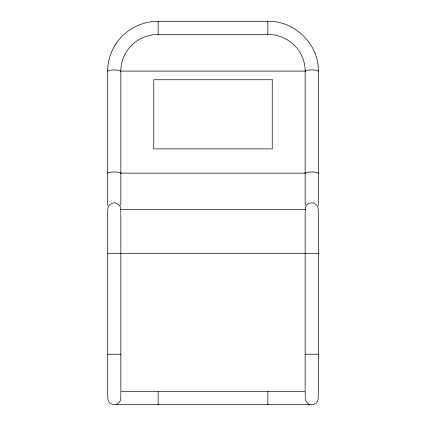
<?xml version="1.0" encoding="UTF-8"?>
<svg xmlns="http://www.w3.org/2000/svg" width="426" height="426" viewBox="0 0 426 426"><rect width="100%" height="100%" fill="white"/><g stroke="black" fill="none" stroke-linecap="round" stroke-linejoin="round"><path stroke-width="0.64" d="M114.653 45.886C110.116 53.463 107.671 62.271 107.671 71.105L107.671 205.46M115.899 43.905C124.999 29.884 141.464 21.193 158.142 21.3L267.858 21.3C294.574 20.597 318.93 44.256 318.328 71.105L318.328 205.46M114.557 46.04L115.989 43.756M127.56 50.108C123.748 55.183 120.675 63.602 120.84 71.105L120.84 205.46M127.922 49.586C133.855 41.54 143.131 36.125 153.025 34.81M153.589 34.746L158.142 34.463L267.858 34.463L272.411 34.746M120.239 71.105L305.762 71.105M120.239 173.142L305.762 173.142M120.239 209.406L305.762 209.406M107.671 253.294L318.328 253.294M107.671 354.23L120.84 354.23M305.16 354.23L318.328 354.23M121.41 391.537L304.59 391.537M116.602 404.7L309.398 404.7M272.975 34.81C282.869 36.125 292.145 41.54 298.078 49.586M298.44 50.108C302.252 55.183 305.325 63.602 305.16 71.105L305.16 205.46M318.328 211.754L318.328 395.77M305.16 212.489L305.16 395.035M267.858 21.3L267.858 34.463M267.858 391.537L267.858 404.7M158.142 21.3L158.142 34.463M158.142 391.537L158.142 404.7M120.84 212.489L120.84 395.035M107.671 211.754L107.671 395.77M107.927 211.216A6.582 6.582 0 0 1 114.578 202.829A6.582 6.582 0 0 1 120.377 211.828M120.377 395.695A6.582 6.582 0 0 1 114.578 404.695A6.582 6.582 0 0 1 107.927 396.308M318.073 396.308A6.582 6.582 0 0 1 311.422 404.695A6.582 6.582 0 0 1 305.623 395.695M305.623 211.828A6.582 6.582 0 0 1 311.422 202.829A6.582 6.582 0 0 1 318.073 211.216M305.623 173.563A6.582 1.145 0 0 1 311.422 171.998A6.582 1.145 0 0 1 318.073 173.457M305.415 71.419A6.582 1.145 0 0 1 311.747 69.96A6.582 1.145 0 0 1 318.073 71.419M107.927 71.419A6.582 1.145 0 0 1 114.253 69.96A6.582 1.145 0 0 1 120.585 71.419M107.927 173.457A6.582 1.145 0 0 1 114.578 171.998A6.582 1.145 0 0 1 120.377 173.563M272.246 79.747L153.754 79.747L153.754 148.898L272.246 148.898L272.246 79.747"/></g></svg>
